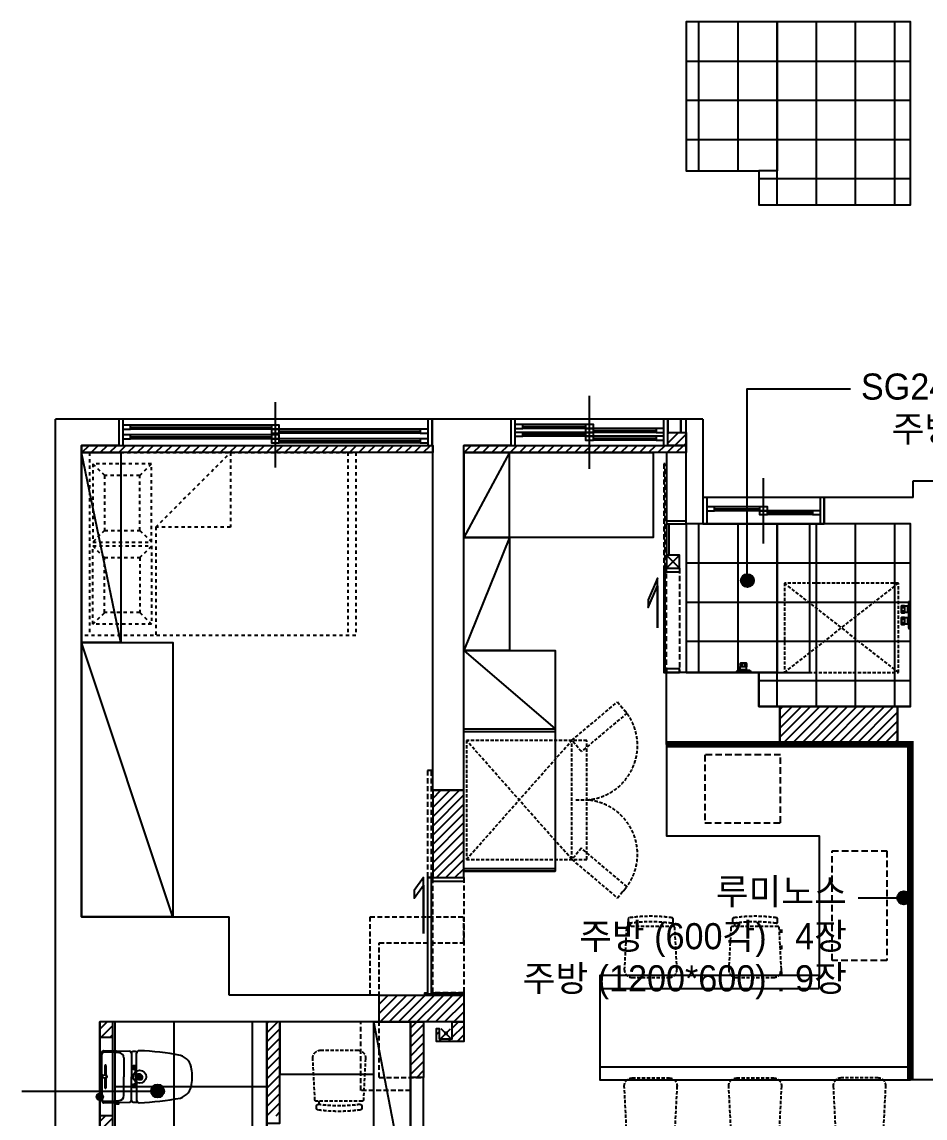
# Model space of a CAD drawing. Header units: inches. Extents: x 4374 to 164780, y 597 to 50243.
# Drawn here: x 136561 to 143480, y 27088 to 35483 of the extents above; entities that cross this region are included whole.
import ezdxf
from ezdxf.enums import TextEntityAlignment as Align

# ---------------------------------------------------------------- set-up
doc = ezdxf.new("R2010")
doc.units = ezdxf.units.IN
doc.header["$LTSCALE"] = 50
doc.header["$MEASUREMENT"] = 0
for name, pattern in [('DASHED', [0.75, 0.5, -0.25]), ('DASHEDX2', [1.5, 1, -0.5]), ('DH-HID2', [1.2, 0.8, -0.4]), ('HID2', [1, 0.5, -0.5]), ('HIDDEN', [0.375, 0.25, -0.125])]:
    doc.linetypes.add(name, pattern=pattern)
for name, color, linetype in [('03-TEXT', 3, 'Continuous'), ('03-WAL NEW', 3, 'Continuous'), ('04_FUR', 6, 'Continuous'), ('06-FUR', 6, 'Continuous'), ('06-LIGHT', 4, 'Continuous'), ('3.기호.계단선', 30, 'Continuous'), ('CO-DOOR', 8, 'Continuous'), ('fin', 5, 'Continuous'), ('FUR', 8, 'DASHED'), ('HL', 6, 'HIDDEN'), ('Layer 1', 7, 'Continuous'), ('도면층2', 2, 'Continuous'), ('도면층4', 4, 'Continuous'), ('도면층5', 5, 'Continuous')]:
    doc.layers.add(name, color=color, linetype=linetype)
doc.styles.add('코레일둥고', font='Korail_Round_Gothic_Medium.ttf')
pattern_1 = [(45, (21500, 9e-13), (-35.35534, 35.35534), [])]
pattern_2 = [(45, (0, 0), (-35.35534, 35.35534), [])]

# ---------------------------------------------------------------- blocks, each defined once
blk = doc.blocks.new('A$C004A4CAE')
at = {"layer": 'fin', "color": 6}
for p, q in [((0, 0), (0, 5)), ((200, 15), (10, 15)), ((36, 69), (36, 70)), ((84, 69), (36, 69)), ((51, 63), (36, 63)), ((51, 57), (36, 57)), ((51, 51), (36, 51)), ((36, 23), (36, 45)), ((84, 45), (36, 45)), ((82, 72), (38, 72)), ((82, 21), (38, 21)), ((43, 15), (43, 21)), ((84, 63), (69, 63)), ((84, 57), (69, 57)), ((84, 51), (69, 51)), ((77, 15), (77, 21)), ((84, 69), (84, 70)), ((84, 23), (84, 45)), ((126, 69), (126, 70)), ((174, 69), (126, 69)), ((141, 63), (126, 63)), ((141, 57), (126, 57)), ((141, 51), (126, 51)), ((174, 45), (126, 45)), ((126, 23), (126, 45)), ((172, 72), (128, 72)), ((172, 21), (128, 21)), ((133, 15), (133, 21)), ((174, 63), (159, 63)), ((174, 57), (159, 57)), ((174, 51), (159, 51)), ((167, 15), (167, 21)), ((174, 69), (174, 70)), ((174, 23), (174, 45)), ((210, 0), (210, 5))]:
    blk.add_line(p, q, dxfattribs=at)
for centre, radius, start, end in [((10, 5), 10, 90, 180), ((36, 66), 3, 90, 270), ((36, 60), 3, 90, 270), ((36, 54), 3, 90, 270), ((36, 48), 3, 90, 270), ((38, 70), 2, 90, 180), ((38, 23), 2, 180, 270), ((51, 66), 3, 90, 270), ((51, 60), 3, 90, 270), ((51, 54), 3, 90, 270), ((51, 48), 3, 90, 270), ((69, 66), 3, 270, 90), ((69, 60), 3, 270, 90), ((69, 54), 3, 270, 90), ((69, 48), 3, 270, 90), ((82, 70), 2, 0, 90), ((82, 23), 2, 270, 0), ((84, 66), 3, 270, 90), ((84, 60), 3, 270, 90), ((84, 54), 3, 270, 90), ((84, 48), 3, 270, 90), ((126, 66), 3, 90, 270), ((126, 60), 3, 90, 270), ((126, 54), 3, 90, 270), ((126, 48), 3, 90, 270), ((128, 70), 2, 90, 180), ((128, 23), 2, 180, 270), ((141, 66), 3, 90, 270), ((141, 60), 3, 90, 270), ((141, 54), 3, 90, 270), ((141, 48), 3, 90, 270), ((159, 66), 3, 270, 90), ((159, 60), 3, 270, 90), ((159, 54), 3, 270, 90), ((159, 48), 3, 270, 90), ((172, 70), 2, 0, 90), ((172, 23), 2, 270, 0), ((174, 66), 3, 270, 90), ((174, 60), 3, 270, 90), ((174, 54), 3, 270, 90), ((174, 48), 3, 270, 90), ((200, 5), 10, 0, 90)]:
    blk.add_arc(centre, radius, start, end, dxfattribs=at)
blk = doc.blocks.new('floor')
h = blk.add_hatch()
h.set_pattern_fill('ANSI31', color=10)
h.set_pattern_definition([(45, (-8995, -1380), (-0.08838834765, 0.08838834765), [])])
edge = h.paths.add_edge_path()
edge.add_arc((-40534.4, 6782.2), 25, 0, 360)
h = blk.add_hatch()
h.set_pattern_fill('ANSI31', color=10)
h.set_pattern_definition([(45, (-9300, -1535), (-0.08838834765, 0.08838834765), [])])
edge = h.paths.add_edge_path()
edge.add_arc((-40839.4, 6627.2), 25, 0, 360)
at = {"color": 10}
for centre, radius in [((-40534.4, 6782.2), 50), ((-40839.4, 6627.2), 25)]:
    blk.add_circle(centre, radius, dxfattribs=at)
at = {"layer": 'fin', "color": 6}
for p, q in [((-35932.6, 9946.2), (-35932.6, 9947.2)), ((-35884.6, 9946.2), (-35932.6, 9946.2)), ((-35917.6, 9940.2), (-35932.6, 9940.2)), ((-35917.6, 9934.2), (-35932.6, 9934.2)), ((-35917.6, 9928.2), (-35932.6, 9928.2)), ((-35884.6, 9922.2), (-35932.6, 9922.2)), ((-35932.6, 9900.2), (-35932.6, 9922.2)), ((-35886.6, 9949.2), (-35930.6, 9949.2)), ((-35884.6, 9940.2), (-35899.6, 9940.2)), ((-35884.6, 9934.2), (-35899.6, 9934.2)), ((-35884.6, 9928.2), (-35899.6, 9928.2)), ((-35884.6, 9946.2), (-35884.6, 9947.2)), ((-35884.6, 9900.2), (-35884.6, 9922.2)), ((-35963, 9877.2), (-35963, 9882.2)), ((-35858.6, 9892.2), (-35953, 9892.2)), ((-35886.6, 9898.2), (-35930.6, 9898.2)), ((-35925.6, 9892.2), (-35925.6, 9898.2)), ((-35891.6, 9892.2), (-35891.6, 9898.2)), ((-35848.6, 9877.2), (-35848.6, 9882.2))]:
    blk.add_line(p, q, dxfattribs=at)
for centre, radius, start, end in [((-35932.6, 9943.2), 3, 90, 270), ((-35932.6, 9937.2), 3, 90, 270), ((-35932.6, 9931.2), 3, 90, 270), ((-35932.6, 9925.2), 3, 90, 270), ((-35930.6, 9947.2), 2, 90, 180), ((-35917.6, 9943.2), 3, 90, 270), ((-35917.6, 9937.2), 3, 90, 270), ((-35917.6, 9931.2), 3, 90, 270), ((-35917.6, 9925.2), 3, 90, 270), ((-35899.6, 9943.2), 3, 270, 90), ((-35899.6, 9937.2), 3, 270, 90), ((-35899.6, 9931.2), 3, 270, 90), ((-35899.6, 9925.2), 3, 270, 90), ((-35886.6, 9947.2), 2, 0, 90), ((-35884.6, 9943.2), 3, 270, 90), ((-35884.6, 9937.2), 3, 270, 90), ((-35884.6, 9931.2), 3, 270, 90), ((-35884.6, 9925.2), 3, 270, 90), ((-35953, 9882.2), 10, 90, 180), ((-35930.6, 9900.2), 2, 180, 270), ((-35886.6, 9900.2), 2, 270, 0), ((-35858.6, 9882.2), 10, 0, 90)]:
    blk.add_arc(centre, radius, start, end, dxfattribs=at)
at = {"layer": 'Layer 1'}
for p, q in [((-36347.4, 11017.2), (-36347.4, 9877.2)), ((-35399.4, 9877.2), (-35399.4, 11017.2)), ((-35789.4, 9877.2), (-35399.4, 9877.2)), ((-39559.4, 7202.2), (-39559.4, 5747.2))]:
    blk.add_line(p, q, dxfattribs=at)
at = {"layer": '도면층2'}
for p, q in [((-41179.4, 5747.2), (-41179.4, 11817.2)), ((-40694.4, 11817.2), (-41179.4, 11817.2)), ((-40694.4, 11817.2), (-40694.4, 11617.2)), ((-37689.4, 11817.2), (-38294.4, 11817.2)), ((-38294.4, 11817.2), (-38294.4, 11617.2)), ((-37689.4, 11817.2), (-37689.4, 11617.2)), ((-36219.4, 11817.2), (-36347.4, 11817.2)), ((-36347.4, 11017.2), (-36347.4, 11817.2)), ((-36219.4, 11817.2), (-36219.4, 11017.2)), ((-40979.4, 11617.2), (-40979.4, 8007.2)), ((-40694.4, 11617.2), (-40979.4, 11617.2)), ((-38289.4, 11617.2), (-38294.4, 11617.2)), ((-38289.4, 8977.2), (-38289.4, 11617.2)), ((-37689.4, 11617.2), (-38051.4, 11617.2)), ((-38051.4, 8977.2), (-38051.4, 11617.2)), ((-34609.4, 11347.2), (-34609.4, 11347.2)), ((-34609.4, 11347.2), (-34429.4, 11347.2)), ((-34609.4, 11217.2), (-34609.4, 11347.2)), ((-34609.4, 11217.2), (-35289.4, 11217.2)), ((-35289.4, 11217.2), (-35289.4, 11017.2)), ((-36219.4, 11017.2), (-36347.4, 11017.2)), ((-34629.4, 11017.2), (-35289.4, 11017.2)), ((-34629.4, 9617.2), (-34629.4, 11017.2)), ((-35789.4, 9877.2), (-36497.4, 9877.2)), ((-36497.4, 9327.2), (-36497.4, 9877.2)), ((-35789.4, 9617.2), (-35789.4, 9877.2)), ((-35629.4, 9617.2), (-35789.4, 9617.2)), ((-35629.4, 9617.2), (-35629.4, 9327.2)), ((-34629.4, 9617.2), (-34729.4, 9617.2)), ((-34729.4, 9617.2), (-34729.4, 9327.2)), ((-35629.4, 9327.2), (-36497.4, 9327.2)), ((-34629.4, 9327.2), (-34729.4, 9327.2)), ((-34629.4, 6757.2), (-34629.4, 9327.2)), ((-38289.4, 8977.2), (-38051.4, 8977.2)), ((-38289.4, 8977.2), (-38051.4, 8977.2)), ((-40979.4, 8007.2), (-39849.4, 8007.2)), ((-39849.4, 7407.2), (-39849.4, 8007.2)), ((-38699.4, 7407.2), (-39849.4, 7407.2)), ((-38699.4, 7202.2), (-38699.4, 7407.2)), ((-38699.4, 7202.2), (-40839.4, 7202.2)), ((-40839.4, 5747.2), (-40839.4, 7202.2)), ((-38459.4, 5747.2), (-38459.4, 6777.2)), ((-38359.4, 5547.2), (-38359.4, 6777.2)), ((-34429.4, 6757.2), (-34629.4, 6757.2))]:
    blk.add_line(p, q, dxfattribs=at)
at = {"layer": '도면층2', "color": 8, "linetype": 'HIDDEN', "ltscale": 3}
for p, q in [((-38769.4, 7407.2), (-38769.4, 8007.2)), ((-38769.4, 8007.2), (-38051.4, 8007.2)), ((-38051.4, 7807.2), (-38051.4, 8007.2)), ((-38699.4, 6777.2), (-38699.4, 7807.2)), ((-38699.4, 7807.2), (-38051.4, 7807.2)), ((-38839.4, 6677.2), (-38839.4, 7202.2)), ((-38699.4, 6777.2), (-38359.4, 6777.2)), ((-38459.4, 6677.2), (-38839.4, 6677.2))]:
    blk.add_line(p, q, dxfattribs=at)
at = {"layer": '도면층4'}
for p, q in [((-39494.4, 11448), (-39494.4, 11948)), ((-37088.4, 11497.2), (-37088.4, 11997.2)), ((-37088.4, 11437.2), (-37088.4, 11937.2)), ((-38294.4, 11817.2), (-40694.4, 11817.2)), ((-40694.4, 11817.2), (-40694.4, 11617.2)), ((-40664.4, 11817.2), (-40664.4, 11617.2)), ((-40604.4, 11756.8), (-39524.4, 11756.8)), ((-38324.4, 11617.2), (-38324.4, 11817.2)), ((-38294.4, 11617.2), (-38294.4, 11817.2)), ((-36487.4, 11817.2), (-37689.4, 11817.2)), ((-37689.4, 11817.2), (-37689.4, 11617.2)), ((-37659.4, 11817.2), (-37659.4, 11617.2)), ((-37599.4, 11762.2), (-37118.4, 11762.2)), ((-36517.4, 11617.2), (-36517.4, 11817.2)), ((-36487.4, 11617.2), (-36487.4, 11817.2)), ((-40604.4, 11683), (-39524.4, 11683)), ((-39464.4, 11726.8), (-38384.4, 11726.8)), ((-37599.4, 11702.2), (-37118.4, 11702.2)), ((-37058.4, 11732.2), (-36577.4, 11732.2)), ((-37058.4, 11672.2), (-36577.4, 11672.2)), ((-40694.4, 11617.2), (-38294.4, 11617.2)), ((-39464.4, 11653), (-38384.4, 11653)), ((-37689.4, 11617.2), (-36487.4, 11617.2)), ((-35754.4, 10867.2), (-35754.4, 11367.2)), ((-35289.4, 11217.2), (-36219.4, 11217.2)), ((-36219.4, 11217.2), (-36219.4, 11017.2)), ((-36189.4, 11217.2), (-36189.4, 11017.2)), ((-35319.4, 11017.2), (-35319.4, 11217.2)), ((-35289.4, 11017.2), (-35289.4, 11217.2)), ((-36129.4, 11132.2), (-35784.4, 11132.2)), ((-35724.4, 11102.2), (-35379.4, 11102.2)), ((-36219.4, 11017.2), (-35289.4, 11017.2)), ((-34729.4, 9617.2), (-35629.4, 9617.2)), ((-35629.4, 9617.2), (-35629.4, 9327.2)), ((-34729.4, 9327.2), (-34729.4, 9617.2)), ((-35629.4, 9327.2), (-34729.4, 9327.2))]:
    blk.add_line(p, q, dxfattribs=at)
for points in [[(-40664.4, 11771.8), (-40664.4, 11741.8), (-40604.4, 11741.8), (-40604.4, 11771.8)], [(-39524.4, 11771.8), (-39524.4, 11741.8), (-39464.4, 11741.8), (-39464.4, 11771.8)], [(-37659.4, 11777.2), (-37659.4, 11747.2), (-37599.4, 11747.2), (-37599.4, 11777.2)], [(-37118.4, 11777.2), (-37118.4, 11747.2), (-37058.4, 11747.2), (-37058.4, 11777.2)], [(-36487.4, 11717.2), (-36387.4, 11717.2), (-36387.4, 11817.2), (-36487.4, 11817.2)], [(-36387.4, 11717.2), (-36347.4, 11717.2), (-36347.4, 11817.2), (-36387.4, 11817.2)], [(-40664.4, 11698), (-40664.4, 11668), (-40604.4, 11668), (-40604.4, 11698)], [(-39524.4, 11741.8), (-39524.4, 11711.8), (-39464.4, 11711.8), (-39464.4, 11741.8)], [(-39524.4, 11698), (-39524.4, 11668), (-39464.4, 11668), (-39464.4, 11698)], [(-38384.4, 11741.8), (-38384.4, 11711.8), (-38324.4, 11711.8), (-38324.4, 11741.8)], [(-37659.4, 11717.2), (-37659.4, 11687.2), (-37599.4, 11687.2), (-37599.4, 11717.2)], [(-37118.4, 11747.2), (-37118.4, 11717.2), (-37058.4, 11717.2), (-37058.4, 11747.2)], [(-37118.4, 11717.2), (-37118.4, 11687.2), (-37058.4, 11687.2), (-37058.4, 11717.2)], [(-37118.4, 11687.2), (-37118.4, 11657.2), (-37058.4, 11657.2), (-37058.4, 11687.2)], [(-36577.4, 11747.2), (-36577.4, 11717.2), (-36517.4, 11717.2), (-36517.4, 11747.2)], [(-36577.4, 11687.2), (-36577.4, 11657.2), (-36517.4, 11657.2), (-36517.4, 11687.2)], [(-39524.4, 11668), (-39524.4, 11638), (-39464.4, 11638), (-39464.4, 11668)], [(-38384.4, 11668), (-38384.4, 11638), (-38324.4, 11638), (-38324.4, 11668)], [(-36189.4, 11147.2), (-36189.4, 11117.2), (-36129.4, 11117.2), (-36129.4, 11147.2)], [(-35784.4, 11147.2), (-35784.4, 11117.2), (-35724.4, 11117.2), (-35724.4, 11147.2)], [(-35784.4, 11117.2), (-35784.4, 11087.2), (-35724.4, 11087.2), (-35724.4, 11117.2)], [(-35379.4, 11117.2), (-35379.4, 11087.2), (-35319.4, 11087.2), (-35319.4, 11117.2)]]:
    blk.add_lwpolyline(points, close=True, dxfattribs=at)
at = {"layer": '도면층5'}
for p, q in [((-39524.4, 11771.8), (-40604.4, 11771.8)), ((-37118.4, 11777.2), (-37599.4, 11777.2)), ((-39524.4, 11741.8), (-40604.4, 11741.8)), ((-39524.4, 11698), (-40604.4, 11698)), ((-38384.4, 11741.8), (-39464.4, 11741.8)), ((-38384.4, 11711.8), (-39464.4, 11711.8)), ((-37118.4, 11747.2), (-37599.4, 11747.2)), ((-37118.4, 11717.2), (-37599.4, 11717.2)), ((-37118.4, 11687.2), (-37599.4, 11687.2)), ((-36577.4, 11747.2), (-37058.4, 11747.2)), ((-36577.4, 11717.2), (-37058.4, 11717.2)), ((-36577.4, 11687.2), (-37058.4, 11687.2)), ((-39524.4, 11668), (-40604.4, 11668)), ((-38384.4, 11668), (-39464.4, 11668)), ((-38384.4, 11638), (-39464.4, 11638)), ((-36577.4, 11657.2), (-37058.4, 11657.2)), ((-35784.4, 11147.2), (-36129.4, 11147.2)), ((-35784.4, 11117.2), (-36129.4, 11117.2)), ((-35379.4, 11117.2), (-35724.4, 11117.2)), ((-35379.4, 11087.2), (-35724.4, 11087.2))]:
    blk.add_line(p, q, dxfattribs=at)
at = {"rotation": 90}
blk.add_blockref('A$C004A4CAE', (-34629.4, 10212.2), dxfattribs=at)
blk = doc.blocks.new('ggetg')
at = {"layer": 'FUR'}
blk.add_line((-181607.8, -178117.2), (-181607.8, -178142.9), dxfattribs=at)
for points in [[(-181587.3, -178117.2, 0.399285), (-181577.3, -178107.8), (-181561, -177790.3, 0.429301), (-181620.9, -177727.2), (-181904.6, -177727.2, 0.429301), (-181964.5, -177790.3), (-181948.2, -178107.8, 0.399285), (-181938.3, -178117.2)], [(-181923.9, -178142, 0.455835), (-181935.3, -178151.9), (-181935.3, -178174.5, 0.37479), (-181926.7, -178184.4, 0.068331), (-181598.8, -178184.4, 0.37479), (-181590.2, -178174.5), (-181590.2, -178151.9, 0.455835), (-181601.6, -178142, -0.070108)]]:
    blk.add_lwpolyline(points, format="xyb", close=True, dxfattribs=at)
blk = doc.blocks.new('ghehrth')
at = {"layer": '06-LIGHT'}
h = blk.add_hatch(color=256, dxfattribs=at)
h.dxf.hatch_style = 1
edge = h.paths.add_edge_path()
edge.add_arc((74745, 23107), 31.2, 270, 630)
at = {"color": 1, "linetype": 'Continuous'}
for p, q in [((74745, 23007), (74745, 23207)), ((74645, 23107), (74845, 23107))]:
    blk.add_line(p, q, dxfattribs=at)
blk = doc.blocks.new('2400X1080_P2_')
at = {"color": 8, "linetype": 'HID2'}
for p, q in [((-2040.2, -1400), (-2040.2, 0)), ((-569.9, -830.1), (-569.9, 0)), ((-59.8, -1400), (-59.8, 0)), ((-446.3, -175.4), (-536.2, -85.5)), ((-86.2, -85.5), (-176.3, -175.4)), ((-446.3, -595.6), (-536.2, -685.5)), ((-176.3, -595.6), (-86.2, -685.5)), ((-446.3, -804.4), (-536.2, -714.5)), ((-176.3, -804.4), (-86.2, -714.5)), ((-446.3, -1224.6), (-536.2, -1314.5)), ((-86.2, -1314.5), (-176.3, -1224.6))]:
    blk.add_line(p, q, dxfattribs=at)
for points in [[(0, 0), (0, -1400), (-2100, -1400), (-2100, 0)], [(-86.2, -685.5), (-536.2, -685.5), (-536.2, -85.5), (-86.2, -85.5)], [(-446.3, -595.6), (-446.3, -175.4), (-176.3, -175.4), (-176.3, -595.6)], [(-86.2, -714.5), (-536.2, -714.5), (-536.2, -1314.5), (-86.2, -1314.5)], [(-1140, -830.1), (-569.9, -830.1), (-1140, -1400)], [(-446.3, -804.4), (-446.3, -1224.6), (-176.3, -1224.6), (-176.3, -804.4)]]:
    blk.add_lwpolyline(points, close=True, dxfattribs=at)
blk = doc.blocks.new('FFFR')
at = {"layer": '03-WAL NEW'}
h = blk.add_hatch(dxfattribs=at)
h.set_pattern_fill('_USER', color=8, scale=50, angle=45, pattern_type=0)
h.set_pattern_definition(pattern_1)
h.paths.add_polyline_path([(9783.5, 17956.7), (9783.5, 18056.7), (9923.5, 18056.7), (9923.5, 17956.7)])
h = blk.add_hatch(dxfattribs=at)
h.set_pattern_fill('_USER', color=30, scale=50, angle=45, pattern_type=0)
h.set_pattern_definition([(45, (-2928, 0), (-35.35534, 35.35534), [])])
h.paths.add_polyline_path([(7981.5, 17901.7), (5291.5, 17901.7), (5291.5, 17956.7), (7981.5, 17956.7)])
h = blk.add_hatch(dxfattribs=at)
h.set_pattern_fill('_USER', color=30, scale=50, angle=45, pattern_type=0)
h.set_pattern_definition(pattern_2)
h.paths.add_polyline_path([(9923.5, 17901.7), (8219.5, 17901.7), (8219.5, 17956.7), (9923.5, 17956.7)])
h = blk.add_hatch(dxfattribs=at)
h.set_pattern_fill('_USER', color=8, scale=50, angle=45, pattern_type=0)
h.set_pattern_definition(pattern_1)
h.paths.add_polyline_path([(10641.5, 15956.7), (11541.5, 15956.7), (11541.5, 15666.7), (10641.5, 15666.7)])
h = blk.add_hatch(dxfattribs=at)
h.set_pattern_fill('_USER', color=8, scale=50, angle=45, pattern_type=0)
h.set_pattern_definition(pattern_1)
h.paths.add_polyline_path([(8219.5, 15316.7), (7981.5, 15316.7), (7981.5, 14646.7), (8219.5, 14646.7)])
h = blk.add_hatch(dxfattribs=at)
h.set_pattern_fill('_USER', color=8, scale=50, angle=45, pattern_type=0)
h.set_pattern_definition([(45, (21500, 35), (-35.35534, 35.35534), [])])
h.paths.add_polyline_path([(8219.5, 13746.7), (8219.5, 13541.7), (7571.5, 13541.7), (7571.5, 13746.7), (7981.5, 13746.7)])
h.paths.add_polyline_path([(7911.5, 13116.7), (7811.5, 13116.7), (7811.5, 13541.7), (7911.5, 13541.7)])
h = blk.add_hatch(dxfattribs=at)
h.set_pattern_fill('_USER', color=8, scale=50, angle=45, pattern_type=0)
h.set_pattern_definition(pattern_2)
h.paths.add_polyline_path([(5531.5, 12821.7), (5431.5, 12821.7), (5431.5, 12561.7, -0.414214), (5456.5, 12536.7, -0.414214), (5431.5, 12511.7), (5431.5, 12411.7, -0.414214), (5456.5, 12386.7, -0.414214), (5431.5, 12361.7), (5431.5, 12086.7), (5531.5, 12086.7)])
h.paths.add_polyline_path([(5531.5, 13541.7), (5431.5, 13541.7), (5431.5, 13421.7), (5531.5, 13421.7)])
h = blk.add_hatch(dxfattribs=at)
h.set_pattern_fill('_USER', color=8, scale=50, angle=45, pattern_type=0)
h.set_pattern_definition([(45, (21565, 35), (-35.35534, 35.35534), [])])
h.paths.add_polyline_path([(6711.5, 13541.7), (6711.5, 12821.7), (6811.5, 12821.7), (6811.5, 13541.7)])
h = blk.add_hatch(dxfattribs=at)
h.set_pattern_fill('_USER', color=8, scale=50, angle=45, pattern_type=0)
h.set_pattern_definition(pattern_1)
h.paths.add_polyline_path([(8219.5, 13541.7), (8219.5, 13391.7), (8011.5, 13391.7), (8011.5, 13491.7), (8031.5, 13491.7), (8031.5, 13411.7), (8131.5, 13411.7), (8131.5, 13541.7)])
for p, q in [((5531.5, 13421.7), (5431.5, 13421.7)), ((5531.5, 12821.7), (5431.5, 12821.7))]:
    blk.add_line(p, q, dxfattribs=at)
for points in [[(9783.5, 17956.7), (9783.5, 18056.7), (9923.5, 18056.7), (9923.5, 17956.7), (9783.5, 17956.7)], [(9923.5, 17901.7), (9773.5, 17901.7), (9773.5, 17356.7), (9923.5, 17356.7), (9923.5, 17356.7), (9923.5, 17356.7), (9923.5, 17901.7)], [(8219.5, 13746.7), (8219.5, 13541.7), (7571.5, 13541.7), (7571.5, 13746.7), (7981.5, 13746.7), (7981.5, 13746.7), (8219.5, 13746.7)], [(6711.5, 13541.7), (6711.5, 12766.7), (6811.5, 12766.7), (6811.5, 13541.7), (6711.5, 13541.7)], [(8219.5, 13541.7), (8219.5, 13391.7), (8011.5, 13391.7), (8011.5, 13491.7), (8031.5, 13491.7), (8031.5, 13411.7), (8131.5, 13411.7), (8131.5, 13541.7), (8219.5, 13541.7)]]:
    blk.add_lwpolyline(points, dxfattribs=at)
at = {"layer": '03-WAL NEW', "color": 30}
for points in [[(7981.5, 17901.7), (5291.5, 17901.7), (5291.5, 17956.7), (7981.5, 17956.7)], [(9923.5, 17901.7), (8219.5, 17901.7), (8219.5, 17956.7), (9923.5, 17956.7)]]:
    blk.add_lwpolyline(points, close=True, dxfattribs=at)
at = {"layer": '03-WAL NEW'}
for points in [[(10641.5, 15956.7), (11541.5, 15956.7), (11541.5, 15666.7), (10641.5, 15666.7)], [(8219.5, 15316.7), (7981.5, 15316.7), (7981.5, 14646.7), (8219.5, 14646.7)], [(5431.5, 12086.7), (5531.5, 12086.7), (5531.5, 13541.7), (5431.5, 13541.7)], [(7911.5, 13116.7), (7811.5, 13116.7), (7811.5, 13541.7), (7911.5, 13541.7)]]:
    blk.add_lwpolyline(points, close=True, dxfattribs=at)
at = {"layer": '04_FUR', "color": 8}
for p, q in [((10941.5, 13796.7), (10941.5, 13896.7)), ((9261.5, 13796.7), (10941.5, 13796.7)), ((9261.5, 13196.7), (11641.5, 13196.7))]:
    blk.add_line(p, q, dxfattribs=at)
at = {"layer": '06-FUR', "color": 8}
for p, q in [((8569.5, 17901.7), (8219.5, 17251.8)), ((8569.5, 17251.8), (8219.5, 16386.7)), ((8219.5, 16386.7), (8919.5, 15786.7)), ((8219.5, 15786.7), (8919.5, 15786.7)), ((8219.5, 15766.7), (8919.5, 15766.7)), ((8219.5, 14716.7), (8919.5, 14716.7)), ((8219.5, 14696.7), (8919.5, 14696.7))]:
    blk.add_line(p, q, dxfattribs=at)
for points in [[(5591.5, 16446.7), (5291.5, 16446.7), (5291.5, 17901.7), (5591.5, 17901.7), (5591.5, 16446.7), (5291.5, 17901.7)], [(8219.5, 17901.7), (9669.5, 17901.7), (9669.5, 17251.7), (8219.5, 17251.8), (8219.5, 17901.7)], [(10871.5, 17356.7), (10621.5, 17356.7), (10621.5, 16216.7), (10871.5, 16216.7), (10871.5, 17356.7)], [(5991.5, 14346.7), (5291.5, 14346.7), (5291.5, 16446.7), (5991.5, 16446.7), (5991.5, 14346.7), (5291.5, 16446.7)], [(8219.5, 16386.7), (8919.5, 16386.7), (8919.5, 14696.7), (8219.5, 14696.7), (8219.5, 16386.7)], [(9773.5, 15666.7), (9773.5, 14966.7), (10941.5, 14966.7), (10941.5, 13896.7), (9261.5, 13896.7), (9261.5, 13096.7), (11641.5, 13096.7), (11641.5, 15666.7), (9773.5, 15666.7)], [(7531.5, 13541.7), (6811.5, 13541.7), (6811.5, 13141.7), (7531.5, 13141.7), (7531.5, 13541.7)], [(7811.5, 12086.7), (7531.5, 12086.7), (7531.5, 13541.7), (7811.5, 13541.7), (7811.5, 12086.7), (7531.5, 13541.7)]]:
    blk.add_lwpolyline(points, dxfattribs=at)
for points in [[(8219.5, 17251.8), (8569.5, 17251.8), (8569.5, 17901.7), (8219.5, 17901.7)], [(8569.5, 16386.7), (8219.5, 16386.7), (8219.5, 17251.8), (8569.5, 17251.8)]]:
    blk.add_lwpolyline(points, close=True, dxfattribs=at)
at = {"layer": '06-FUR', "color": 8, "linetype": 'DASHEDX2'}
for points in [[(10067.5, 15066.7), (10647.5, 15066.7), (10647.5, 15586.7), (10067.5, 15586.7)], [(11041.5, 14011.7), (11041.5, 14851.7), (11461.5, 14851.7), (11461.5, 14011.7)]]:
    blk.add_lwpolyline(points, close=True, dxfattribs=at)
at = {"layer": '3.기호.계단선'}
for p, q in [((9873.5, 17116.7), (9773.5, 17016.7)), ((9773.5, 17116.7), (9873.5, 17016.7))]:
    blk.add_line(p, q, dxfattribs=at)
blk.add_lwpolyline([(9773.5, 17376.7), (9773.5, 17016.7), (9873.5, 17016.7), (9873.5, 17116.7), (9793.5, 17116.7), (9793.5, 17356.7), (9923.5, 17356.7), (9923.5, 17376.7), (9773.5, 17376.7)], dxfattribs=at)
blk.add_lwpolyline([(9773.5, 17016.7), (9873.5, 17016.7), (9873.5, 17116.7), (9773.5, 17116.7)], close=True, dxfattribs=at)
at = {"layer": 'CO-DOOR', "color": 8, "linetype": 'DH-HID2'}
for points in [[(9763.5, 17016.7), (9763.5, 17816.7), (9753.5, 17816.7), (9753.5, 17016.7)], [(7971.5, 14646.7), (7971.5, 15467.7), (7941.5, 15467.7), (7941.5, 14646.7)]]:
    blk.add_lwpolyline(points, close=True, dxfattribs=at)
at = {"layer": 'CO-DOOR'}
for points in [[(9763.5, 16216.7), (9763.5, 17016.7), (9753.5, 17016.7), (9753.5, 16216.7)], [(7971.5, 13755.7), (7971.5, 14646.7), (7941.5, 14646.7), (7941.5, 13755.7)]]:
    blk.add_lwpolyline(points, close=True, dxfattribs=at)
at = {"layer": 'CO-DOOR', "color": 251, "linetype": 'DH-HID2'}
for points in [[(9773.5, 16216.7), (9773.5, 17016.7), (9873.5, 17016.7), (9873.5, 16216.7)], [(7981.5, 13764.7), (7981.5, 14646.7), (8219.5, 14646.7), (8219.5, 13764.7)]]:
    blk.add_lwpolyline(points, close=True, dxfattribs=at)
at = {"layer": 'CO-DOOR', "color": 7}
for points in [[(9773.5, 17016.7), (9873.5, 17016.7), (9873.5, 16986.7), (9773.5, 16986.7), (9773.5, 17016.7)], [(9773.5, 16216.7), (9873.5, 16216.7), (9873.5, 16246.7), (9773.5, 16246.7), (9773.5, 16216.7)], [(7981.5, 14646.7), (8219.5, 14646.7), (8219.5, 14616.7), (7981.5, 14616.7), (7981.5, 14646.7)], [(7921.5, 13746.7), (7921.5, 13764.7), (7931.5, 13764.7), (7931.5, 13755.7), (7981.5, 13755.7), (7981.5, 13764.7), (8219.5, 13764.7), (8219.5, 13746.7), (7921.5, 13746.7)]]:
    blk.add_lwpolyline(points, dxfattribs=at)
at = {"layer": 'CO-DOOR', "color": 1}
for points in [[(9703.5, 16559.7), (9703.5, 16938.9), (9631.3, 16773.8), (9631.3, 16715.5), (9703.5, 16880.6), (9703.5, 16559.7)], [(7911.5, 14217.5), (7911.5, 14646.7), (7839.3, 14548), (7839.3, 14489.7), (7911.5, 14588.3), (7911.5, 14217.5)]]:
    blk.add_lwpolyline(points, close=True, dxfattribs=at)
at = {"layer": 'fin', "color": 8}
for p, q in [((5447.8, 13129.6), (5447.8, 13294.2)), ((5615, 13266.9), (5615, 13121.7)), ((5672.8, 13302), (5672.8, 13121.7)), ((5712.1, 13121.7), (5712.1, 13300.9)), ((5447.8, 13113.7), (5447.8, 12949.1)), ((5615, 12976.4), (5615, 13121.7)), ((5672.8, 12941.3), (5672.8, 13121.7)), ((5712.1, 13121.7), (5712.1, 12942.4)), ((5446.4, 12965.9), (5446.4, 12978.4)), ((5446.4, 12965.9), (5446.4, 12953.4))]:
    blk.add_line(p, q, dxfattribs=at)
for points in [[(5447.8, 13294.2), (5447.8, 13306.7, -0.421209), (5463.2, 13321.7), (5658.2, 13317, -0.001659)], [(5672.8, 13302, -0.371724), (5687.5, 13316.4, -0.003515), (5718.4, 13315.6, -0.320541)], [(5447.8, 12949.1), (5447.8, 12936.7, 0.421209), (5463.2, 12921.7), (5658.2, 12926.3, 0.001659)], [(5672.8, 12941.3, 0.371724), (5687.5, 12926.9, 0.003515), (5718.4, 12927.7, 0.320541)]]:
    blk.add_lwpolyline(points, format="xyb", dxfattribs=at)
for centre, radius, start, end in [((5463.8, 13294.2), 16, 90.68841, 180), ((5475.6, 12310.3), 1000, 84.05625, 90.68841), ((5575, 13265.2), 40, 2.48709, 84.05625), ((5657.8, 13302), 15, 0, 88.63491), ((5732.1, 13300.9), 20, 87.6667, 180), ((5643.1, 11116.9), 2205.9, 79.39193, 87.6667), ((6009.8, 13165.9), 125.5, 6.57592, 71.7036), ((5732.8, 13121.7), 405.9, 0, 8.30074), ((5732.8, 13121.7), 405.9, 351.69926, 0), ((6009.8, 13077.4), 125.5, 288.2964, 353.42408), ((5431.4, 12978.4), 15, 0, 90), ((5431.4, 12953.4), 15, 270, 0), ((5463.8, 12949.1), 16, 180, 269.31159), ((5475.6, 13933), 1000, 269.31159, 275.94375), ((5575, 12978.2), 40, 275.94375, 357.51291), ((5657.8, 12941.3), 15, 271.36509, 0), ((5732.1, 12942.4), 20, 180, 272.3333), ((5643.1, 15126.4), 2205.9, 272.3333, 280.60807)]:
    blk.add_arc(centre, radius, start, end, dxfattribs=at)
at = {"layer": 'FUR'}
for p, q in [((11551.5, 16216.7), (10676.5, 16902.7)), ((10676.5, 16216.7), (11551.5, 16902.7)), ((9048.5, 14785.7), (8239.5, 15697.7)), ((8239.5, 14785.7), (9048.5, 15697.7)), ((9048.5, 14785.7), (9048.5, 15697.7)), ((9078.5, 15241.7), (9191.5, 15241.7))]:
    blk.add_line(p, q, dxfattribs=at)
for points in [[(11551.5, 16216.7), (11551.5, 16902.7), (10676.5, 16902.7), (10676.5, 16216.7)], [(9469.6, 15905.9), (9121, 15611.9), (9048.1, 15698.3), (9396.7, 15992.2)], [(9161.5, 14785.7), (9161.5, 15697.7), (8239.5, 15697.7), (8239.5, 14785.7)], [(9469.6, 14577.5), (9121, 14871.4), (9048.1, 14785), (9396.7, 14491.1)]]:
    blk.add_lwpolyline(points, close=True, dxfattribs=at)
for centre, start, end in [((9132.6, 15658.6), 273.97571, 44.01768), ((9132.6, 14824.7), 315.98232, 86.02429)]:
    blk.add_arc(centre, 418, start, end, dxfattribs=at)
at = {"layer": 'HL', "color": 8, "linetype": 'Continuous'}
for p, q in [((5472.4, 13130.2), (5472.4, 13208.2)), ((5479.4, 13129.1), (5479.4, 13208.2)), ((5441.4, 13145.7), (5431.4, 13145.7)), ((5441.4, 13097.7), (5431.4, 13097.7)), ((5441.4, 13097.7), (5441.4, 13145.7)), ((5446.2, 13128.6), (5441.4, 13134)), ((5446.2, 13114.7), (5441.4, 13109.3)), ((5453.2, 13133), (5446.2, 13128.6)), ((5446.2, 13114.7), (5446.2, 13128.6)), ((5453.2, 13110.3), (5446.2, 13114.7)), ((5487.5, 13127.6), (5453.2, 13133)), ((5453.2, 13110.3), (5453.2, 13133)), ((5487.5, 13115.7), (5453.2, 13110.3)), ((5472.4, 13035.2), (5472.4, 13113.1)), ((5479.4, 13035.2), (5479.4, 13114.2)), ((5487.5, 13115.7), (5487.5, 13127.6)), ((5705, 13121.7), (5705, 13168)), ((5705, 13121.7), (5705, 13075.3)), ((5557.8, 12916.7), (5557.8, 12923.9)), ((5561.8, 12912.7), (5573.9, 12912.7)), ((5577.9, 12916.7), (5577.9, 12924.4))]:
    blk.add_line(p, q, dxfattribs=at)
for points in [[(5712.1, 13204.2), (5687.9, 13204.2, 0.414214), (5683.9, 13200.2), (5683.9, 13183.7, 0.414214), (5687.9, 13179.7), (5703.4, 13179.7), (5712.1, 13179.7)], [(5703.4, 13179.7), (5703.4, 13170, 0.414214), (5705.4, 13168), (5712.1, 13168)], [(5712.1, 13039.1), (5687.9, 13039.1, -0.414214), (5683.9, 13043.1), (5683.9, 13059.6, -0.414214), (5687.9, 13063.6), (5703.4, 13063.6), (5712.1, 13063.6)], [(5703.4, 13063.6), (5703.4, 13073.3, -0.414214), (5705.4, 13075.3), (5712.1, 13075.3)]]:
    blk.add_lwpolyline(points, format="xyb", dxfattribs=at)
for centre in [(5697.8, 13191.7), (5697.8, 13051.7)]:
    blk.add_circle(centre, 8, dxfattribs=at)
for centre, radius, start, end in [((5475.9, 13208.2), 3.5, 0, 180), ((5475.9, 13035.2), 3.5, 180, 0), ((5561.8, 12916.7), 4, 180, 270), ((5573.9, 12916.7), 4, 270, 0)]:
    blk.add_arc(centre, radius, start, end, dxfattribs=at)
at = {"rotation": 180}
blk.add_blockref('2400X1080_P2_', (5291.5, 16501.7), dxfattribs=at)
at = {"layer": '06-FUR', "color": 8}
blk.add_blockref('floor', (46270.9, 6339.5), dxfattribs=at)
at = {"layer": '06-LIGHT', "xscale": 0.5, "yscale": 0.5, "zscale": 0.5, "rotation": 45}
blk.add_blockref('ghehrth', (-10173.8, -21142.7), dxfattribs=at)
at = {"layer": 'FUR', "color": 8, "rotation": 180}
for p in [(-172111.2, -163845.6), (-171311.2, -163845.6)]:
    blk.add_blockref('ggetg', p, dxfattribs=at)
at = {"layer": 'FUR', "color": 8, "xscale": -1}
blk.add_blockref('ggetg', (-174497.7, 191051.5), dxfattribs=at)
at = {"layer": 'FUR', "xscale": -1}
for p in [(-172111.2, 190838.9), (-171311.2, 190838.9)]:
    blk.add_blockref('ggetg', p, dxfattribs=at)
at = {"layer": 'FUR'}
blk.add_blockref('ggetg', (193014.3, 190838.9), dxfattribs=at)

msp = doc.modelspace()

# ---------------------------------------------------------------- hatches: boundary and pattern name
at = {"layer": '03-WAL NEW'}
h = msp.add_hatch(dxfattribs=at)
h.set_pattern_fill('_USER', color=8, scale=300, double=1, pattern_type=0)
h.set_pattern_definition([(0, (142347.8, 35483.38), (0, 300), []), (90, (142347.8, 35483.38), (-300, 2e-14), [])])
h.paths.add_polyline_path([(142347.8, 35483.4), (141649.8, 35483.4), (141649.8, 34343.4), (142207.8, 34343.4), (142347.8, 34343.4)])
h.paths.add_polyline_path([(143367.8, 35483.4), (142347.8, 35483.4), (142347.8, 34343.4), (142207.8, 34343.4), (142207.8, 34083.4), (143367.8, 34083.4)])
h = msp.add_hatch(dxfattribs=at)
h.set_pattern_fill('_USER', color=8, scale=300, double=1, pattern_type=0)
h.set_pattern_definition([(0, (142347.8, 31639.7), (0, 300), []), (90, (142347.8, 31639.7), (-300, 2e-14), [])])
h.paths.add_polyline_path([(142347.8, 31639.7), (141649.8, 31639.7), (141649.8, 30499.7), (142207.8, 30499.7), (142347.8, 30499.7)])
h.paths.add_polyline_path([(143367.8, 31639.7), (142347.8, 31639.7), (142347.8, 30499.7), (142207.8, 30499.7), (142207.8, 30239.7), (143367.8, 30239.7)])
h = msp.add_hatch(dxfattribs=at)
h.set_pattern_fill('_USER', color=8, scale=600, double=1, pattern_type=0)
h.set_pattern_definition([(0, (131726.26, 54928.74), (0, 600), []), (90, (131726.26, 54928.74), (-600, 4e-14), [])])
h.paths.add_polyline_path([(138437.8, 27824.7), (137272.3, 27824.7), (137272.3, 26369.7), (138437.8, 26369.7)])
at = {"layer": '3.기호.계단선'}
h = msp.add_hatch(color=256, dxfattribs=at)
h.dxf.hatch_style = 1
edge = h.paths.add_edge_path()
edge.add_arc((142118.9, 31204.8), 50, 0, 360)
h = msp.add_hatch(color=256, dxfattribs=at)
h.dxf.hatch_style = 1
edge = h.paths.add_edge_path()
edge.add_arc((143317.2, 28774.6), 50, 0, 360)
h = msp.add_hatch(color=256, dxfattribs=at)
h.dxf.hatch_style = 1
edge = h.paths.add_edge_path()
edge.add_arc((137600.4, 27295), 50, 0, 360)

# ---------------------------------------------------------------- linework, layer by layer
for p, q in [((142968.8, 28774.6), (143367.8, 28774.6)), ((136560.8, 27295), (137593.3, 27295))]:
    msp.add_line(p, q, dxfattribs=at)
for points in [[(143367.8, 35483.4), (141649.8, 35483.4), (141649.8, 34343.4), (142207.8, 34343.4), (142207.8, 34083.4), (143367.8, 34083.4), (143367.8, 35483.4), (142347.8, 35483.4), (142347.8, 34343.4), (142207.8, 34343.4)], [(142908.1, 32671.2), (142113.9, 32671.2), (142113.9, 31204.8)], [(143367.8, 31639.7), (141649.8, 31639.7), (141649.8, 30499.7), (142207.8, 30499.7), (142207.8, 30239.7), (143367.8, 30239.7), (143367.8, 31639.7), (142347.8, 31639.7), (142347.8, 30499.7), (142207.8, 30499.7)]]:
    msp.add_lwpolyline(points, dxfattribs=at)
at = {"layer": '3.기호.계단선', "const_width": 50}
msp.add_lwpolyline([(141499.8, 29949.7), (143367.8, 29949.7), (143367.8, 27379.7)], dxfattribs=at)
at = {"layer": '3.기호.계단선'}
msp.add_lwpolyline([(138437.8, 27824.7), (137272.3, 27824.7), (137272.3, 26369.7), (138437.8, 26369.7)], close=True, dxfattribs=at)
for centre in [(142118.9, 31204.8), (143317.2, 28774.6), (137600.4, 27295)]:
    msp.add_circle(centre, 50, dxfattribs=at)

# ---------------------------------------------------------------- block references
msp.add_blockref('FFFR', (131726.3, 14283))

# ---------------------------------------------------------------- texts
at = {"layer": '03-TEXT', "color": 10, "style": '코레일둥고'}
for s, p in [('SG2464', (143949.1, 32590.5)), ('루미노스', (142881, 28723.6))]:
    msp.add_text(s, height=200, dxfattribs=at).set_placement(p, align=Align.RIGHT)
at = {"layer": '03-TEXT', "style": '코레일둥고'}
for s, p in [('주방베란다(300각) 27장+11장=38장', (147345.5, 32267.3)), ('주방 (600각) : 4장', (142881, 28380.8)), ('주방 (1200*600) : 9장', (142881, 28058.3))]:
    msp.add_text(s, height=200, dxfattribs=at).set_placement(p, align=Align.RIGHT)

doc.saveas('drawing.dxf')
